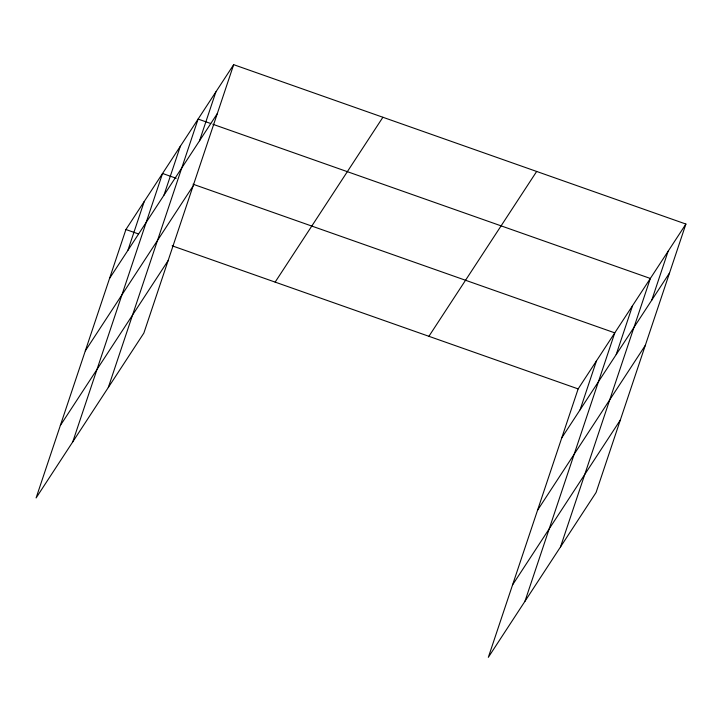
<?xml version="1.0" encoding="UTF-8"?>
<svg xmlns="http://www.w3.org/2000/svg" width="722" height="722" viewBox="0 0 722 722"><rect width="100%" height="100%" fill="white"/><g stroke="black" fill="none" stroke-linecap="round" stroke-linejoin="round"><path stroke-width="1.08" d="M233.675 64.664L125.917 229.515L36.1 497.945L143.858 333.095L233.675 64.664L685.9 224.055L596.083 492.485L488.325 657.336L578.141 388.905L685.9 224.055M127.875 250.399L144.238 201.492M72.741 441.9L162.549 173.47L176.213 178.28M163.966 195.166L180.329 146.268M108.3 387.497L198.117 119.067L210.725 123.516M199.534 140.772L215.896 91.865M580.1 409.78L596.462 360.883M524.966 601.282L614.783 332.86L193.027 184.209M616.2 354.556L632.562 305.659M560.525 546.879L650.341 278.457L212.828 124.256M651.758 300.153L668.121 251.256M109.554 278.421L217.313 113.571M85.313 350.865L193.072 186.014M60.341 425.502L168.1 260.651M275.145 282.112L382.904 117.262M428.904 336.308L536.663 171.457M561.779 437.812L669.538 272.952M537.538 510.255L645.297 345.396M512.566 584.892L620.324 420.042M125.917 229.515L138.525 233.964M172.161 245.814L578.141 388.905"/></g></svg>
